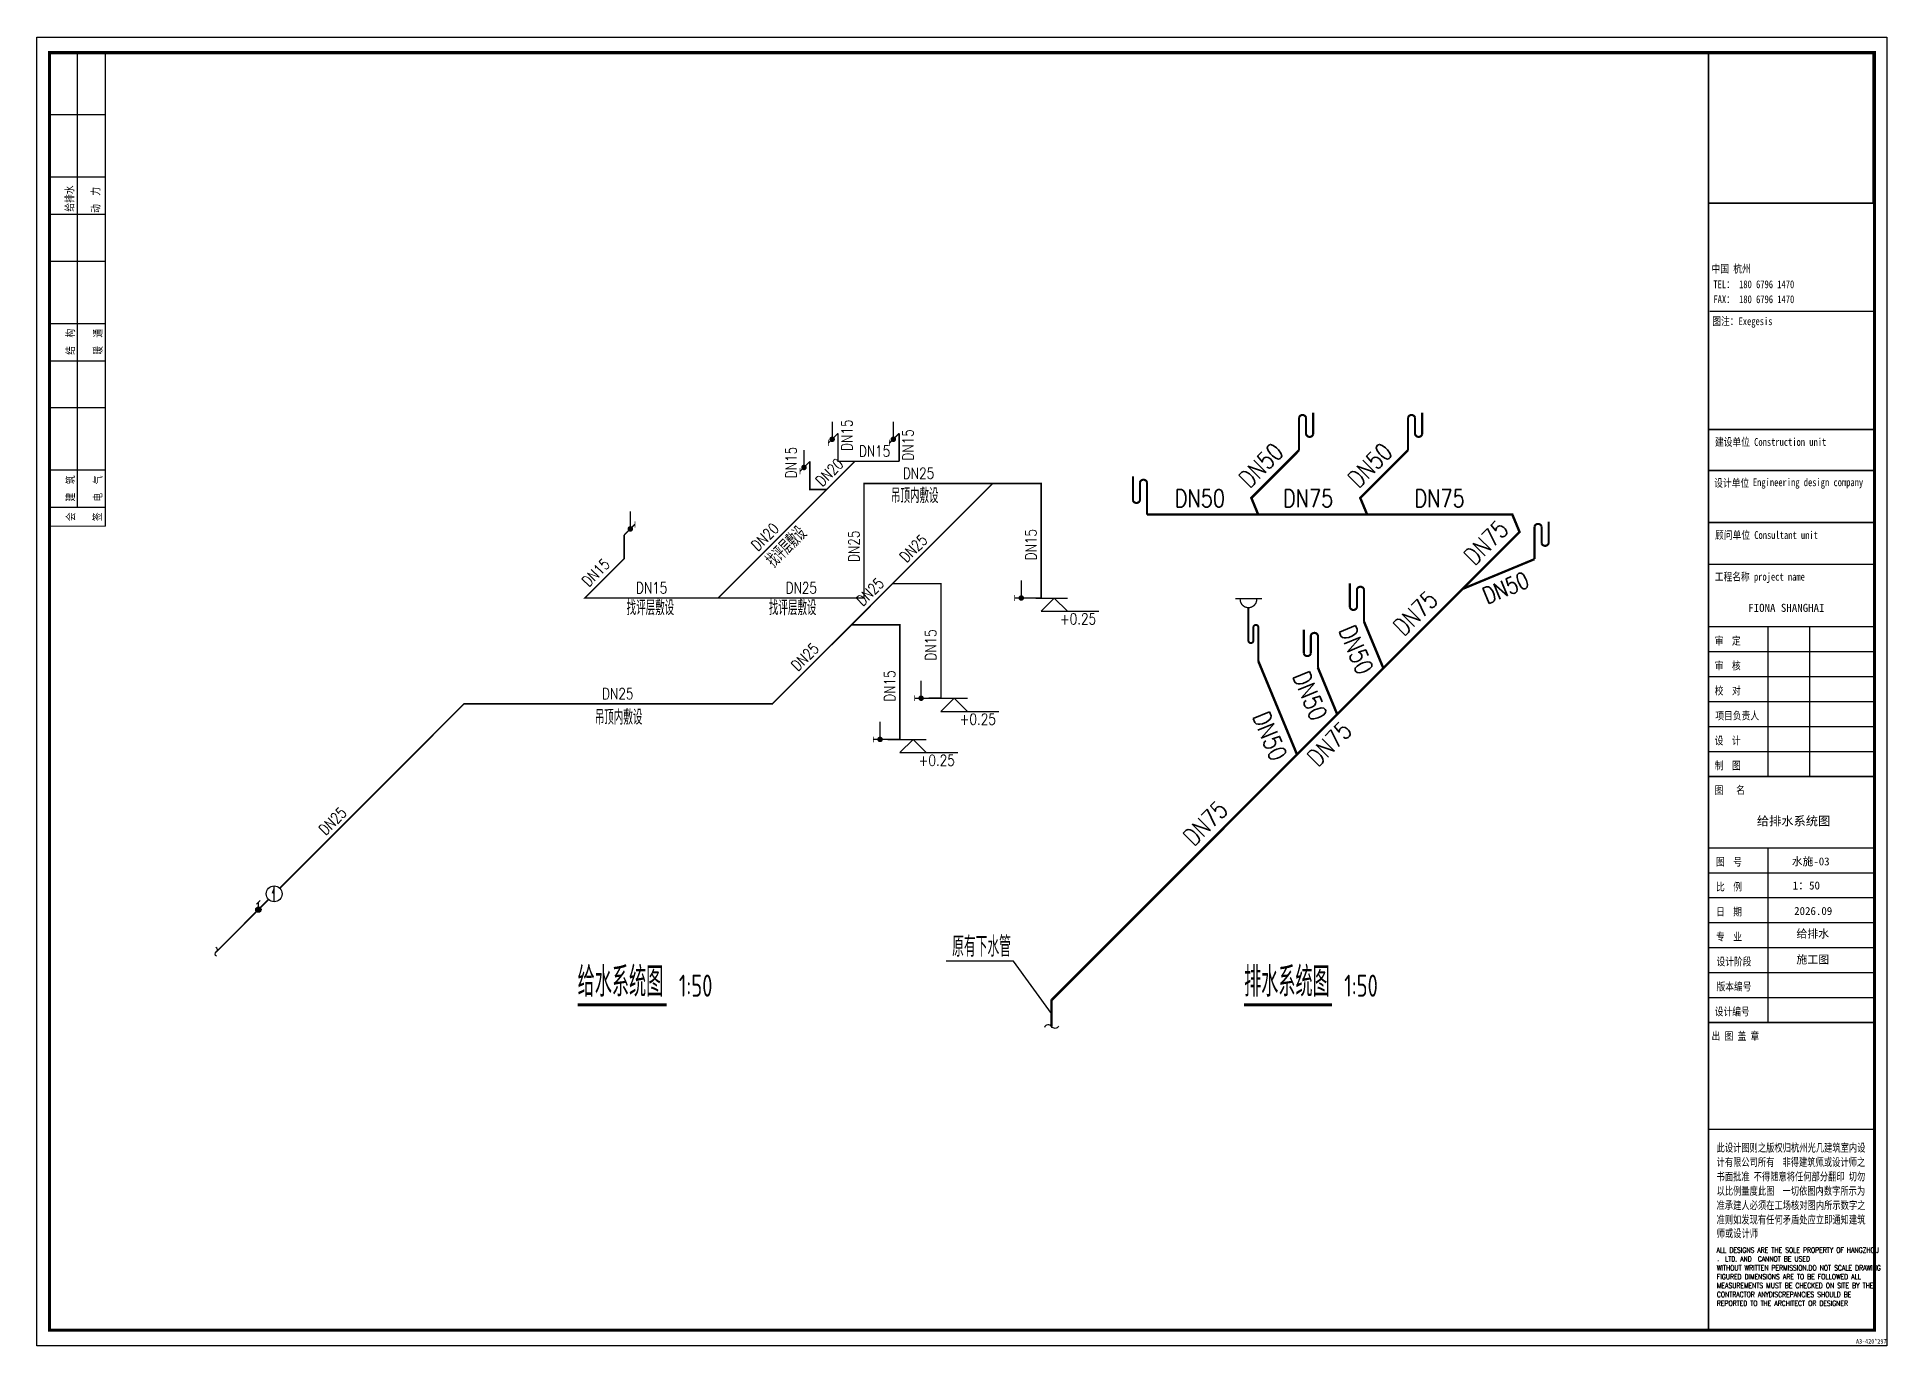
# Model space of a CAD drawing. Header units: millimetres. Extents: x -42850 to 60853, y 3819 to 26094.
# Drawn here: x 39853 to 60853, y 11244 to 26094 of the extents above; entities that cross this region are included whole.
import ezdxf

# ---------------------------------------------------------------- set-up
doc = ezdxf.new("R2010")
doc.units = ezdxf.units.MM
doc.header["$LTSCALE"] = 200
doc.linetypes.add('{ Gas Line }', pattern=[0])
for name, color, linetype in [('DIM_SYMB', 3, 'Continuous'), ('DIM_污水', 3, 'Continuous'), ('DIM_给水', 3, 'Continuous'), ('EQUIP_废水', 7, 'Continuous'), ('EQUIP_污水', 7, 'Continuous'), ('EQUIP_给水', 7, 'Continuous'), ('FF-HIGH-CABINET 2-固定家具(不落地、到顶)', 30, 'Continuous'), ('PIPE-废水', 31, 'TG_F'), ('PIPE-给水', 3, 'TG_J'), ('TEXT', 12, 'Continuous'), ('TEXT_废水', 7, 'Continuous'), ('TEXT_给水', 7, 'Continuous'), ('TK', 4, 'Continuous'), ('TWT_TEXT', 7, 'Continuous'), ('VALVE_给水', 7, 'Continuous'), ('ZS-图框', 144, 'Continuous')]:
    doc.layers.add(name, color=color, linetype=linetype)
doc.layers.add('图框', color=251, linetype='Continuous', lineweight=9)
doc.styles.add('-宋体', font='', dxfattribs={"width": 0.8})
doc.styles.add('1', font='', dxfattribs={"width": 1.2})
doc.styles.add('_TWT_DIM_ELE', font='SIMPLEX', dxfattribs={"width": 0.8, "height": 2.5, "bigfont": 'HZTXT'})
doc.styles.add('_TWT_PIPEDN', font='SIMPLEX', dxfattribs={"width": 0.8, "height": 2.5, "bigfont": 'HZTXT'})
doc.styles.add('HZ', font='FSGB2312.ttf')
doc.styles.add('HZTXT', font='')
doc.styles.add('SM', font='simplex_.ttf', dxfattribs={"width": 0.7})
doc.styles.get("Standard").update_dxf_attribs({"font": 'gbenor.shx', "width": 0.8, "bigfont": 'gbcbig.shx'})
doc.styles.add('TG_LINETYPE', font='SIMPLEX', dxfattribs={"width": 0.8, "height": 2.5, "bigfont": 'HZTXT'})
doc.styles.add('宋', font='', dxfattribs={"width": 0.75})
doc.styles.add('宋体', font='')
doc.styles.add('黑体', font='simhei.ttf')
doc.styles.get('-宋体').set_extended_font_data('SimSun')
doc.styles.get('1').set_extended_font_data('SimSun')
doc.styles.get('HZTXT').set_extended_font_data('SimSun')
doc.styles.get('宋').set_extended_font_data('SimSun')
doc.styles.get('宋体').set_extended_font_data('SimSun')
doc.linetypes.add('TG_F', pattern='A,2,-0.3,["F",TG_LINETYPE,S=0.1,R=0,X=-0.23,Y=-0.15],0', length=2.3)
doc.linetypes.add('TG_J', pattern='A,2,-0.3,["J",TG_LINETYPE,S=0.1,R=0,X=-0.23,Y=-0.15],0', length=2.3)

# ---------------------------------------------------------------- blocks, each defined once
blk = doc.blocks.new('bhgfdghdfgherger')
at = {"color": 1, "linetype": 'ByBlock'}
blk.add_lwpolyline([(4608.34, -993.67), (4608.34, -696.67), (5028.34, -696.67), (5028.34, -993.67)], close=True, dxfattribs=at)
at = {"layer": 'TK', "color": 8}
for p, q in [((4617.54, -803.43), (4617.54, -700.21)), ((4623.9, -807.67), (4623.9, -700.21)), ((4623.9, -714.35), (4611.17, -714.35)), ((4623.9, -728.49), (4611.17, -728.49)), ((4623.9, -736.97), (4611.17, -736.97)), ((4623.9, -747.58), (4611.17, -747.58)), ((4623.9, -761.72), (4611.17, -761.72)), ((4623.9, -770.2), (4611.17, -770.2)), ((4623.9, -770.2), (4611.17, -770.2)), ((4623.9, -780.81), (4611.17, -780.81)), ((4623.9, -794.95), (4611.17, -794.95)), ((4623.9, -803.43), (4611.17, -803.43)), ((5001.31, -830.47, -8.49), (5001.31, -864.44, -8.49)), ((5010.75, -830.47, -8.49), (5010.75, -864.44, -8.49)), ((4987.99, -836.13, 6.37), (5025.67, -836.13, 6.37)), ((4987.99, -841.79, -8.49), (5025.67, -841.79, -8.49)), ((4987.99, -847.45, -23.36), (5025.67, -847.45, -23.36)), ((4987.99, -853.12, -21.24), (5025.67, -853.12, -21.24)), ((4987.99, -858.78, -19.11), (5025.67, -858.78, -19.11)), ((4987.99, -880.61, -16.99), (5025.67, -880.61, -16.99)), ((5001.31, -880.61), (5001.31, -920.25)), ((4987.99, -886.28, -4.25), (5025.67, -886.28, -4.25)), ((4987.99, -891.94), (5025.67, -891.94)), ((4987.99, -897.6, -4.25), (5025.67, -897.6, -4.25)), ((4987.99, -903.27, -4.25), (5025.67, -903.27, -4.25)), ((4987.99, -908.93, -2.12), (5025.67, -908.93, -2.12)), ((4987.99, -914.59), (5025.67, -914.59)), ((4987.82, -944.51, -0.13), (5025.5, -944.51, -0.13))]:
    blk.add_line(p, q, dxfattribs=at)
for points, const_width in [([(5025.5, -882.89), (5025.5, -700.21), (4611.17, -700.21), (4611.17, -990.08), (5025.5, -990.08), (5025.5, -882.89)], 0.707), ([(4623.9, -807.67), (4611.17, -807.67), (4611.17, -700.21), (4623.9, -700.21)], 0.247), ([(4987.82, -700.21), (4987.82, -990.42)], 0.354), ([(4988.05, -758.92), (5025.73, -758.92)], 0.354), ([(4987.99, -864.44), (5025.67, -864.44)], 0.354), ([(4987.99, -920.25), (5025.67, -920.25)], 0.354)]:
    blk.add_lwpolyline(points, dxfattribs=dict(at, const_width=const_width))
at = {"layer": 'TK', "color": 8, "const_width": 0.354}
blk.add_lwpolyline([(4987.82, -700.21), (5025.17, -700.21), (5025.17, -734.35), (4987.82, -734.35)], close=True, dxfattribs=at)
at = {"layer": 'TK', "color": 8, "const_width": 0.354, "elevation": 14.86}
for points in [[(4987.82, -785.73), (5025.5, -785.73)], [(4987.82, -795.05), (5025.5, -795.05)], [(4987.82, -806.85), (5025.5, -806.85)], [(4987.82, -816.31), (5025.5, -816.31)], [(4987.82, -830.47), (5025.5, -830.47)]]:
    blk.add_lwpolyline(points, dxfattribs=at)
at = {"layer": 'TEXT', "color": 8, "style": '黑体', "width": 0.8}
for s, height, p in [('给排水', 1.767, (4616.62, -736.29)), ('动  力', 1.767, (4622.55, -736.57)), ('结  构', 1.767, (4616.81, -768.77)), ('暖  通', 1.767, (4623.05, -768.77)), ('建  筑', 1.767, (4616.81, -802.04)), ('电  气', 1.767, (4623.05, -802.04)), ('会', 1.77, (4616.89, -806.51)), ('签', 1.77, (4622.92, -806.51))]:
    blk.add_text(s, height=height, rotation=90, dxfattribs=at).set_placement(p)
at = {"layer": 'TEXT', "color": 8, "width": 0.8}
for s, height, style, p in [('中国 杭州 ', 1.77, '-宋体', (4988.51, -750.14)), ('TEL： 180 6796 1470 ', 1.7696, '-宋体', (4988.93, -753.66)), (' FAX： 180 6796 1470', 1.7696, '-宋体', (4987.97, -757.05)), ('图注：Exegesis', 1.7696, '-宋体', (4988.69, -762.04)), ('建设单位 Construction unit', 1.7696, '-宋体', (4989.29, -789.44, 3.2)), ('设计单位 ', 1.77, '-宋体', (4989.11, -798.75, 6.37)), ('Engineering design company ', 1.7696, '-宋体', (4997.89, -798.58, 6.37)), ('顾问单位 Consultant unit', 1.7696, '-宋体', (4989.32, -810.56, 6.37)), ('工程名称 project name', 1.7696, '-宋体', (4989.25, -820.01, 6.37)), ('审  定', 1.77, '-宋体', (4989.24, -834.55, -24.42)), ('审  核', 1.77, '-宋体', (4989.24, -840.21, -22.3)), ('校  对', 1.77, '-宋体', (4989.24, -845.88, -20.17)), ('项目负责人', 1.77, '-宋体', (4989.38, -851.54, -18.05)), ('设  计', 1.77, '-宋体', (4989.24, -857.2, -32.91)), ('制  图', 1.77, '-宋体', (4989.24, -862.86, -30.79)), ('图   名', 1.77, '-宋体', (4989.23, -868.42, -16.99)), ('图  号', 1.77, '-宋体', (4989.53, -884.7, -32.91)), ('比  例', 1.77, '-宋体', (4989.53, -890.36, -20.17)), ('日  期', 1.77, '-宋体', (4989.53, -896.02, -20.17)), ('专  业', 1.77, '-宋体', (4989.53, -901.69, -20.17)), ('设计阶段', 1.77, '-宋体', (4989.64, -907.35, -15.93)), ('版本编号', 1.77, '-宋体', (4989.64, -913.01, -13.8)), ('设计编号', 1.77, '-宋体', (4989.25, -918.68, -11.68)), ('出 图 盖 章', 1.77, '-宋体', (4988.51, -924.23, 2.12)), ('A3-420*297', 1.062, '1', (5021.3, -993.14))]:
    blk.add_text(s, height=height, dxfattribs=dict(at, style=style)).set_placement(p)
at = {"layer": 'ZS-图框', "color": 8}
for s, height, style, width, p in [('此设计图则之版权归杭州光几建筑室内设', 1.7887, '宋', 0.75, (4989.64, -949.59, 0.04)), ('计有限公司所有  非得建筑师或设计师之', 1.7887, '宋', 0.75, (4989.64, -952.85, 0.04)), ('.', 1.93, 'HZ', 0.75, (5013.6, -952.95, 0.02)), ('书面批准 不得随意将任何部分翻印 切勿', 1.7887, '宋', 0.75, (4989.64, -956.12, 0.04)), ('以比例量度此图  一切依图内数字所示为', 1.7887, '宋', 0.75, (4989.64, -959.38, 0.04)), ('准承建人必须在工场核对图内所示数字之', 1.7887, '宋', 0.75, (4989.64, -962.65, 0.04)), (',', 1.93, 'HZ', 0.75, (5013.34, -958.46, 0.02)), ('准则如发现有任何矛盾处应立即通知建筑', 1.7887, '宋', 0.75, (4989.64, -965.91, 0.04)), ('师或设计师  ', 1.789, '宋', 0.75, (4989.67, -969.02, 0.04)), ('ALL DESIGNS ARE THE SOLE PROPERTY OF HANGZHOU', 1.1745, 'SM', 0.7, (4989.65, -972.5, 0.04)), ('， LTD. AND  CANNOT BE USED', 1.1745, 'SM', 0.7, (4989.72, -974.51, 0.04)), ('WITHOUT WRITTEN PERMISSION.DO NOT SCALE DRAWING ', 1.1745, 'SM', 0.7, (4989.72, -976.53, 0.04)), ('FIGURED DIMENSIONS ARE TO BE FOLLOWED ALL ', 1.1745, 'SM', 0.7, (4989.72, -978.54, 0.04)), ('CONTRACTOR ANYDISCREPANCIES SHOULD BE ', 1.1745, 'SM', 0.7, (4989.72, -982.57, 0.04)), ('MEASUREMENTS MUST BE CHECKED ON SITE BY THE ', 1.1745, 'SM', 0.7, (4989.72, -980.55, 0.04)), ('REPORTED TO THE ARCHITECT OR DESIGNER', 1.1745, 'SM', 0.7, (4989.72, -984.58, 0.04))]:
    blk.add_text(s, height=height, dxfattribs=dict(at, style=style, width=width)).set_placement(p)
at = {"layer": '图框', "color": 2, "linetype": '{ Gas Line }', "style": 'HZTXT'}
for s, p in [('给排水', (5007.78, -901.03)), ('施工图', (5007.78, -906.88))]:
    blk.add_text(s, height=1.817, dxfattribs=at).set_placement(p)
blk = doc.blocks.new('$TwtSys$00000132')
at = {"elevation": 0}
blk.add_lwpolyline([(7, -101, -0.575183), (0, 0, 0.604745), (-11, 101, 16.924828)], format="xyb", dxfattribs=at)
blk = doc.blocks.new('$ATTACHMENT$00000055')
at = {"const_width": 30}
blk.add_lwpolyline([(0, 0), (0, 456, 0.75), (-100, 456), (-100, 202, -0.75), (-200, 202), (-200, 540)], format="xyb", dxfattribs=at)
blk = doc.blocks.new('$ATTACHMENT$00000056')
at = {"const_width": 30}
blk.add_lwpolyline([(0, 0), (0, 462, -0.75), (100, 462), (100, 227, 0.749772), (200, 225), (200, 531)], format="xyb", dxfattribs=at)
blk = doc.blocks.new('$VALVE$00000499')
for p, q in [((35, 35), (98, 98)), ((48, 98), (147, 98))]:
    blk.add_line(p, q)
at = {"const_width": 49.6}
blk.add_lwpolyline([(25, 0, 1), (-25, 0, 1)], format="xyb", close=True, dxfattribs=at)
blk.add_circle((0, 0), 50)
for p in [(-50, 0), (50, 0)]:
    blk.add_point(p)
blk = doc.blocks.new('$VALVE$00000602')
blk.add_line((-93, -93), (93, 93))
blk.add_lwpolyline([(93, 93, 0, 50, 0), (-13, 22, 50, 50, 0)], format="xyseb")
blk.add_circle((0, 0), 150)
for p in [(-150, 0), (150, 0)]:
    blk.add_point(p)
blk = doc.blocks.new('$ATTACHMENT$00000125')
for points, const_width in [([(0, 0), (320, 0)], 30), ([(170, 0), (170, 400)], 30), ([(320, -65), (320, 65)], 15)]:
    blk.add_lwpolyline(points, dxfattribs=dict(const_width=const_width))
at = {"const_width": 62.5}
blk.add_lwpolyline([(139, 0, -1), (201, 0, -1)], format="xyb", close=True, dxfattribs=at)
at = {"style": 'HZ', "width": 0.7, "flags": 1}
for tag in ['UNIT', 'SPEC', 'WHAT']:
    blk.add_attdef(tag, (0, 0), '', height=0.001, dxfattribs=at)
blk = doc.blocks.new('$ATTACHMENT$00000127')
for points, const_width in [([(137, 136), (137, 536)], 30), ([(0, 0), (241, 241)], 30), ([(241, 306), (241, 163)], 15)]:
    blk.add_lwpolyline(points, dxfattribs=dict(const_width=const_width))
at = {"const_width": 62.5}
blk.add_lwpolyline([(169, 136, -1), (106, 136, -1)], format="xyb", close=True, dxfattribs=at)
blk = doc.blocks.new('$ATTACHMENT$00000126')
for points, const_width in [([(0, 0), (-223, -223)], 30), ([(-133, -136), (-133, 264)], 30), ([(-223, -288), (-223, -146)], 15)]:
    blk.add_lwpolyline(points, dxfattribs=dict(const_width=const_width))
at = {"const_width": 62.5}
blk.add_lwpolyline([(-102, -136, -1), (-165, -136, -1)], format="xyb", close=True, dxfattribs=at)
blk = doc.blocks.new('$ATTACHMENT$00000196')
blk.add_line((53, 944), (-347, 944))
for points, const_width in [([(-25, 944, -1.067664), (-275, 944)], 20), ([(0, 0), (0, 512, 1), (-75, 512), (-75, 312, -1), (-150, 312), (-150, 810)], 30)]:
    blk.add_lwpolyline(points, format="xyb", dxfattribs=dict(const_width=const_width))
at = {"style": 'HZ', "flags": 1}
for tag in ['WHAT', 'SPEC', 'UNIT']:
    blk.add_attdef(tag, (-150, 810), '', height=0.001, dxfattribs=at)

msp = doc.modelspace()

# ---------------------------------------------------------------- hatches: boundary and pattern name
at = {"layer": 'PIPE-废水'}
for points in [[(53638, 20865), (53628, 20875), (53621, 20869)], [(53638, 20865), (53625, 20860), (53621, 20869)], [(54874, 20865), (54864, 20875), (54858, 20869)], [(54874, 20865), (54861, 20860), (54858, 20869)], [(56600, 20677), (56600, 20691), (56610, 20691)], [(56600, 20677), (56613, 20683), (56610, 20691)], [(56682, 20480), (56695, 20485), (56698, 20477)], [(56682, 20480), (56692, 20470), (56698, 20477)], [(51369, 15168), (51359, 15177), (51355, 15173)], [(51369, 15168), (51355, 15168), (51355, 15173)]]:
    msp.add_hatch(color=256, dxfattribs=at).paths.add_polyline_path(points)
at = {"layer": 'PIPE-给水'}
for points in [[(48946, 21281), (48946, 21273), (48937, 21273)], [(48946, 21281), (48937, 21281), (48937, 21273)], [(49240, 21030), (49240, 21039), (49232, 21039)], [(49240, 21030), (49232, 21030), (49232, 21039)], [(51251, 21030), (51251, 21039), (51260, 21039)], [(51251, 21030), (51260, 21030), (51260, 21039)], [(48626, 20961), (48626, 20953), (48618, 20953)], [(48626, 20961), (48618, 20961), (48618, 20953)], [(46519, 20178), (46525, 20172), (46528, 20174)], [(46519, 20178), (46528, 20178), (46528, 20174)], [(50114, 19893), (50114, 19901), (50122, 19901)], [(50114, 19893), (50122, 19893), (50122, 19901)], [(46071, 19730), (46065, 19736), (46050, 19721)], [(46071, 19730), (46071, 19721), (46050, 19721)], [(49240, 19730), (49240, 19721), (49249, 19721)], [(49240, 19730), (49249, 19730), (49249, 19721)], [(51251, 19730), (51260, 19730), (51260, 19721)], [(51251, 19730), (51251, 19721), (51260, 19721)], [(49647, 19426), (49647, 19435), (49656, 19435)], [(49647, 19426), (49656, 19426), (49656, 19435)], [(44701, 18530), (44695, 18536), (44698, 18538)], [(44701, 18530), (44701, 18538), (44698, 18538)], [(48201, 18530), (48207, 18523), (48205, 18521)], [(48201, 18530), (48201, 18521), (48205, 18521)], [(50114, 18593), (50122, 18593), (50122, 18584)], [(50114, 18593), (50114, 18584), (50122, 18584)], [(49647, 18126), (49656, 18126), (49656, 18118)], [(49647, 18126), (49647, 18118), (49656, 18118)]]:
    msp.add_hatch(color=256, dxfattribs=at).paths.add_polyline_path(points)

# ---------------------------------------------------------------- linework, layer by layer
at = {"layer": 'DIM_SYMB', "const_width": 35}
for points in [[(45990, 15115), (46999, 15115)], [(53555, 15115), (54552, 15115)]]:
    msp.add_lwpolyline(points, dxfattribs=at)
at = {"layer": 'DIM_污水'}
for p, q in [((50936, 15612), (50175, 15612)), ((51369, 15018), (50936, 15612))]:
    msp.add_line(p, q, dxfattribs=at)
at = {"layer": 'DIM_给水'}
for p, q in [((51191, 19730), (51551, 19730)), ((51401, 19730), (51251, 19580)), ((51251, 19580), (51907, 19580)), ((51401, 19730), (51551, 19580)), ((50054, 18593), (50414, 18593)), ((50264, 18593), (50114, 18443)), ((50264, 18593), (50414, 18443)), ((50114, 18443), (50770, 18443)), ((49588, 18126), (49947, 18126)), ((49797, 18126), (49647, 17976)), ((49797, 18126), (49947, 17976)), ((49647, 17976), (50304, 17976))]:
    msp.add_line(p, q, dxfattribs=at)
at = {"layer": 'PIPE-废水'}
for points, const_width in [([(53638, 20865), (54179, 21407)], 28), ([(54874, 20865), (55416, 21407)], 28), ([(53638, 20865), (53715, 20677)], 28), ([(54874, 20865), (54952, 20677)], 28), ([(52453, 20677), (53715, 20677)], 28), ([(53715, 20677), (54952, 20677)], 28), ([(54952, 20677), (56600, 20677)], 28), ([(56600, 20677), (56682, 20480)], 28), ([(56033, 19832), (56682, 20480)], 26.2), ([(56033, 19832), (56852, 20171)], 26.2), ([(55136, 18934), (56033, 19832)], 26.2), ([(54916, 19463), (55136, 18934)], 28), ([(51369, 15168), (55136, 18934)], 28), ([(53717, 19013), (54156, 17954)], 28), ([(54393, 18940), (54612, 18411)], 28), ([(51369, 14868), (51369, 15168)], 28)]:
    msp.add_lwpolyline(points, dxfattribs=dict(at, const_width=const_width))
at = {"layer": 'PIPE-给水', "const_width": 17.5}
for points in [[(48946, 21281), (48946, 21599)], [(49640, 21281), (49640, 21599)], [(48626, 20961), (48626, 21279)], [(48816, 20961), (49136, 21281)], [(48946, 21281), (49136, 21281)], [(49136, 21281), (49640, 21281)], [(49098, 19426), (50702, 21030)], [(49240, 21030), (50702, 21030)], [(49240, 19730), (49240, 21030)], [(50702, 21030), (51251, 21030)], [(51251, 19730), (51251, 21030)], [(47585, 19730), (48816, 20961)], [(48626, 20961), (48816, 20961)], [(46519, 20178), (46519, 20446)], [(46071, 19730), (46519, 20178)], [(49564, 19893), (50114, 19893)], [(50114, 18593), (50114, 19893)], [(46071, 19730), (47585, 19730)], [(47585, 19730), (49240, 19730)], [(48201, 18530), (49098, 19426)], [(49098, 19426), (49647, 19426)], [(49647, 18126), (49647, 19426)], [(42609, 16437), (44701, 18530)], [(44701, 18530), (48201, 18530)], [(41888, 15716), (42345, 16173)], [(42388, 16216), (42482, 16310)]]:
    msp.add_lwpolyline(points, dxfattribs=at)
at = {"layer": 'PIPE-给水', "ltscale": 5, "const_width": 17.5}
for points in [[(51251, 19730), (51111, 19730)], [(50114, 18593), (49974, 18593)], [(49647, 18126), (49508, 18126)]]:
    msp.add_lwpolyline(points, dxfattribs=at)

# ---------------------------------------------------------------- block references
at = {"layer": 'EQUIP_废水', "xscale": 0.8, "yscale": 0.8, "zscale": 0.8, "rotation": 90}
msp.add_blockref('$TwtSys$00000132', (51369, 14868), dxfattribs=at)
at = {"layer": 'EQUIP_污水'}
for name, p, xscale, yscale, zscale in [('$ATTACHMENT$00000056', (54179, 21407), 0.8, 0.8, 0.8), ('$ATTACHMENT$00000056', (55416, 21407), 0.8, 0.8, 0.8), ('$ATTACHMENT$00000055', (52453, 20677), 0.8, 0.8, 0.8), ('$ATTACHMENT$00000056', (56852, 20171), 0.8, 0.8, 0.8), ('$ATTACHMENT$00000055', (54916, 19463), 0.8, 0.8, 0.8), ('$ATTACHMENT$00000196', (53717, 19013), 0.75, 0.75, 0.75), ('$ATTACHMENT$00000055', (54393, 18940), 0.8, 0.8, 0.8)]:
    msp.add_blockref(name, p, dxfattribs=dict(at, xscale=xscale, yscale=yscale, zscale=zscale))
at = {"layer": 'EQUIP_给水', "yscale": 0.5, "zscale": 0.5}
for name, p, xscale in [('$ATTACHMENT$00000126', (48946, 21599), 0.5), ('$ATTACHMENT$00000126', (49640, 21599), 0.5), ('$ATTACHMENT$00000126', (48626, 21279), 0.5), ('$ATTACHMENT$00000127', (46519, 20446), 0.5), ('$ATTACHMENT$00000125', (51111, 19730), -0.5), ('$ATTACHMENT$00000125', (49974, 18593), -0.5), ('$ATTACHMENT$00000125', (49508, 18126), -0.5), ('$TwtSys$00000132', (41888, 15716), 0.5)]:
    msp.add_blockref(name, p, dxfattribs=dict(at, xscale=xscale))
at = {"layer": 'FF-HIGH-CABINET 2-固定家具(不落地、到顶)', "color": 30, "xscale": 50, "yscale": 50, "zscale": 50}
msp.add_blockref('bhgfdghdfgherger', (-190564, 60928), dxfattribs=at)
at = {"layer": 'VALVE_给水', "xscale": 0.6, "yscale": 0.6, "zscale": 0.6, "rotation": 44.99999999999997}
for name, p in [('$VALVE$00000602', (42545, 16374)), ('$VALVE$00000499', (42366, 16195))]:
    msp.add_blockref(name, p, dxfattribs=at)

# ---------------------------------------------------------------- texts
at = {"layer": 'DIM_SYMB', "color": 7, "width": 0.8}
for s, height, p in [('给水系统图', 337.6, (45990, 15207)), ('排水系统图', 337.6, (53555, 15207)), ('1:50', 250, (47139, 15207)), ('1:50', 250, (54692, 15207))]:
    msp.add_text(s, height=height, dxfattribs=at).set_placement(p)
at = {"layer": 'DIM_污水', "color": 7, "width": 0.8}
msp.add_text('原有下水管', height=231.5, dxfattribs=at).set_placement((50242, 15660))
at = {"layer": 'DIM_给水', "color": 7, "style": '_TWT_DIM_ELE', "width": 0.8}
for p in [(51464, 19430), (50326, 18293), (49860, 17826)]:
    msp.add_text('+0.25', height=125, dxfattribs=at).set_placement(p)
at = {"layer": 'TEXT', "color": 2, "style": '宋体'}
for s, height, p in [('给排水系统图', 101.8, (59376, 17150, -212)), ('水施-03', 90, (59772, 16697, -212))]:
    msp.add_text(s, height=height, dxfattribs=at).set_placement(p)
at = {"layer": 'TEXT_废水', "style": '_TWT_PIPEDN', "width": 0.8}
for s, height, rotation, p in [('DN50', 200, 45, (53617, 20964)), ('DN50', 200, 45, (54854, 20964)), ('DN75', 200, 45, (56170, 20087)), ('DN50', 187.5, 22.5, (56315, 19657)), ('DN75', 200, 45, (55369, 19286)), ('DN50', 200, 292.5, (54626, 19368)), ('DN50', 200, 292.5, (54103, 18845)), ('DN50', 200, 292.5, (53647, 18388)), ('DN75', 200, 45, (54392, 17803)), ('DN75', 200, 45, (52986, 16903))]:
    msp.add_text(s, height=height, rotation=rotation, dxfattribs=at).set_placement(p)
for s, p in [('DN50', (52769, 20761)), ('DN75', (53998, 20761)), ('DN75', (55490, 20761))]:
    msp.add_text(s, height=200, dxfattribs=at).set_placement(p)
at = {"layer": 'TEXT_给水', "style": '_TWT_PIPEDN', "width": 0.8}
for s, rotation, p in [('DN15', 90, (49109, 21399)), ('DN15', 90, (49803, 21289)), ('DN15', 90, (48476, 21089)), ('DN20', 45, (48766, 20986)), ('DN20', 45, (48035, 20254)), ('DN25', 90, (49188, 20139)), ('DN25', 45, (49721, 20123)), ('DN15', 90, (51198, 20157)), ('DN15', 45, (46115, 19848)), ('DN25', 45, (49228, 19631)), ('DN15', 90, (50061, 19019)), ('DN25', 45, (48489, 18892)), ('DN15', 90, (49595, 18553)), ('DN25', 45, (43128, 17030))]:
    msp.add_text(s, height=125, rotation=rotation, dxfattribs=at).set_placement(p)
for s, p in [('DN15', (49183, 21334)), ('DN25', (49682, 21083)), ('DN15', (46652, 19783)), ('DN25', (48351, 19783)), ('DN25', (46268, 18582))]:
    msp.add_text(s, height=125, dxfattribs=at).set_placement(p)
at = {"layer": 'TWT_TEXT', "width": 0.8}
for s, p in [('吊顶内敷设', (49546, 20807)), ('找评层敷设', (46546, 19535, -1433)), ('找评层敷设', (48161, 19535, -1433)), ('吊顶内敷设', (46185, 18294))]:
    msp.add_text(s, height=168.8, dxfattribs=at).set_placement(p)
msp.add_text('找评层敷设', height=168.8, rotation=45, dxfattribs=at).set_placement((48225, 20062, -1433))
at = {"layer": '图框', "color": 2, "linetype": '{ Gas Line }', "style": 'HZTXT'}
for s, height, p in [('FIONA SHANGHAI', 90.84, (59278, 19573, -212)), ('1：50', 90.8, (59783, 16423, -212)), ('2026.09', 90.8, (59799, 16134, -212))]:
    msp.add_text(s, height=height, dxfattribs=at).set_placement(p)

doc.saveas('drawing.dxf')
